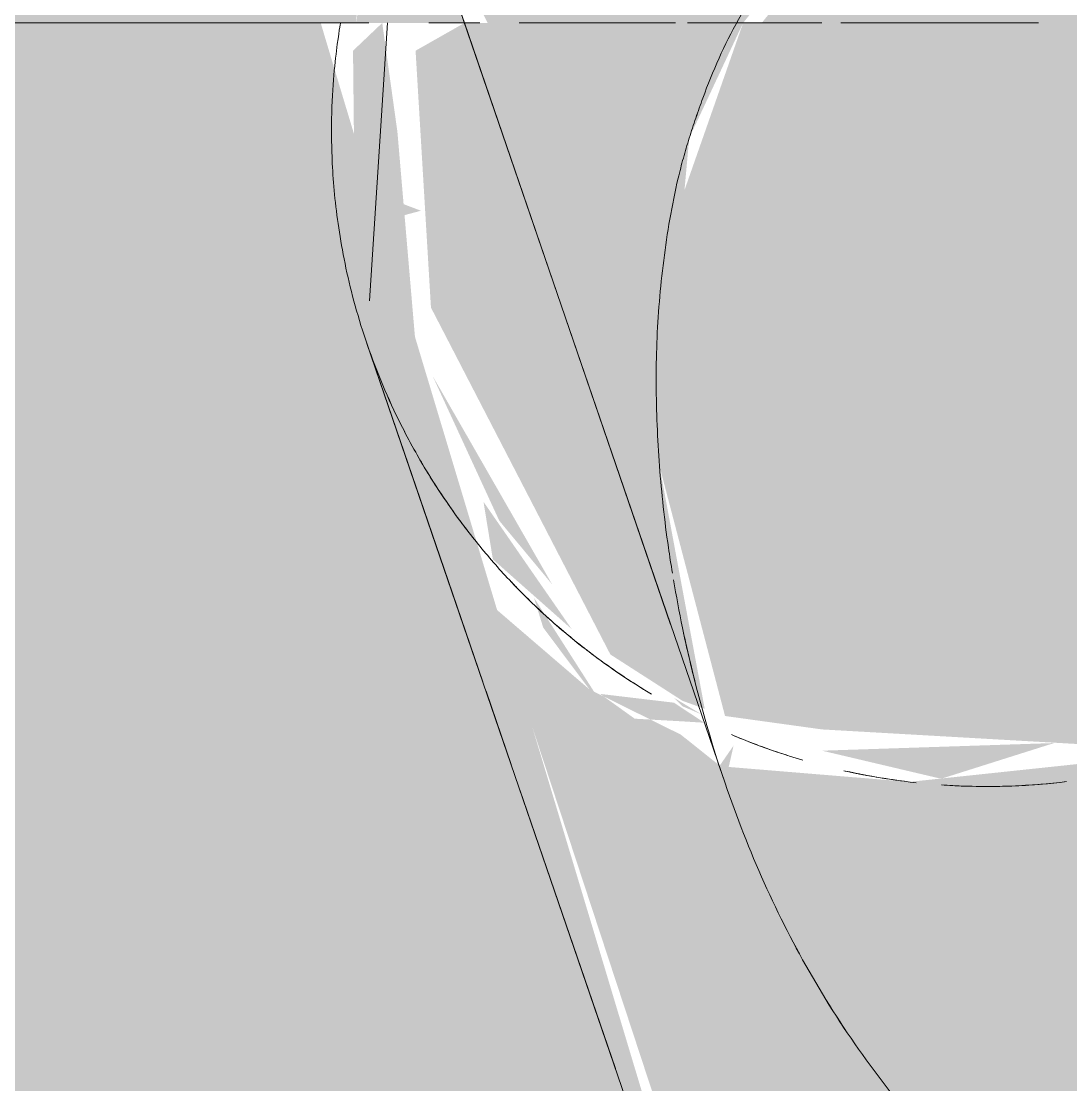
# Model space of a CAD drawing. Header units: millimetres. Extents: x 63432 to 177405, y -1987 to 27578.
# Drawn here: x 162028.22 to 162038.39, y 8829.22 to 8839.52 of the extents above; entities that cross this region are included whole.
import ezdxf

# ---------------------------------------------------------------- set-up
doc = ezdxf.new("R2010")
doc.units = ezdxf.units.MM
for name, color, linetype, lineweight, true_color in [('I-FURN-16', 7, 'Continuous', 9, 0xd1b79e), ('I-FURN-19', 7, 'Continuous', 9, 0x242424), ('I-FURN-20', 7, 'Continuous', 9, 0x3a3a3a), ('I-FURN-21', 7, 'Continuous', 9, 0x666666), ('I-FURN-24', 7, 'Continuous', 9, 0x1e1e1e), ('I-FURN-25', 7, 'Continuous', 9, 0x987f66), ('I-FURN-26', 7, 'Continuous', 9, 0x2d2d2d), ('I-FURN-27', 7, 'Continuous', 9, 0x463a2f), ('I-FURN-28', 7, 'Continuous', 9, 0x1a1a1a), ('I-FURN-29', 7, 'Continuous', 9, 0x53483c), ('I-FURN-30', 7, 'Continuous', 9, 0x4c4c4c), ('I-FURN-34', 7, 'Continuous', 9, 0xae8e6d), ('I-FURN-35', 7, 'Continuous', 9, 0x171717), ('I-FURN-36', 7, 'Continuous', 9, 0x121212), ('I-FURN-37', 7, 'Continuous', 9, 0x584c3f), ('I-FURN-38', 7, 'Continuous', 9, 0xa58c72), ('I-FURN-39', 7, 'Continuous', 9, 0x151515), ('I-FURN-40', 7, 'Continuous', 9, 0x312b25), ('I-FURN-45', 7, 'Continuous', 9, 0x3f372f), ('I-FURN-48', 7, 'Continuous', 9, 0x131313), ('I-FURN-49', 7, 'Continuous', 9, 0x111111), ('I-FURN-52', 7, 'Continuous', 9, 0x27231e), ('I-FURN-54', 7, 'Continuous', 9, 0x3e352d), ('I-FURN-55', 7, 'Continuous', 9, 0x3d3731), ('I-FURN-56', 7, 'Continuous', 9, 0x514840), ('I-FURN-6', 7, 'Continuous', 9, 0xc0c0c0), ('I-FURN-61', 7, 'Continuous', 9, 0xcabbac), ('I-FURN-62', 7, 'Continuous', 9, 0x8b8b8b), ('I-FURN-63', 7, 'Continuous', 9, 0x4c443d), ('I-FURN-65', 7, 'Continuous', 9, 0x8b7c6d), ('I-FURN-66', 7, 'Continuous', 9, 0x6e6155), ('I-FURN-70', 7, 'Continuous', 9, 0x786d63), ('I-FURN-71', 7, 'Continuous', 9, 0xa59687), ('I-FURN-75', 7, 'Continuous', 9, 0x6b635c), ('I-FURN-77', 7, 'Continuous', 9, 0x92877d)]:
    doc.layers.add(name, color=color, linetype=linetype, lineweight=lineweight, true_color=true_color)
doc.layers.add('I-FURN-17', color=7, linetype='Continuous', lineweight=9, true_color=0x111111, transparency=0.7)
doc.layers.add('I-FURN-18', color=7, linetype='Continuous', lineweight=9, true_color=0xe2b180, transparency=0.7)

# ---------------------------------------------------------------- blocks, each defined once
blk = doc.blocks.new('Chair - Tablet Arm - Chair - Tablet Arm-V79-Развертка 3_12-6')
at = {"layer": 'I-FURN-17'}
h = blk.add_hatch(color=256, dxfattribs=at)
h.paths.add_polyline_path([(-81976.135, 8450), (-82105.424, 8826.8), (-82107.355, 8826.8), (-82105.265, 8820.434), (-82102.304, 8812.132), (-81978.144, 8450), (-81976.149, 8450)])
h.paths.add_polyline_path([(-82115.982, 8832.447), (-82112.157, 8836.168), (-82112.035, 8837.109), (-82112.188, 8838.407), (-82113.123, 8839.5), (-82120.404, 8839.5), (-82121.068, 8837.606), (-82121.214, 8835.208), (-82120.579, 8832.787), (-82119.639, 8832.657), (-82116.909, 8832.501)])
h.paths.add_polyline_path([(-82126.697, 8852.2), (-82114.032, 8852.2), (-82175.226, 9030.683), (-82187.239, 9026.564), (-82127.204, 8852.2)])
h = blk.add_hatch(color=256, dxfattribs=at)
h.paths.add_polyline_path([(-82317.615, 8826.8), (-82120.731, 8826.975), (-82124.356, 8839.031), (-82124.496, 8839.5), (-82315.015, 8839.231), (-82316.609, 8834.517), (-82319.241, 8826.8), (-82318.159, 8826.8)])
h.paths.add_polyline_path([(-82105.323, 8826.8), (-82088.041, 8826.8), (-82088.041, 8839.5), (-82109.598, 8839.269), (-82105.335, 8826.833)])
h = blk.add_hatch(color=256, dxfattribs=at)
h.paths.add_polyline_path([(-82120.833, 8832.877), (-82123.103, 8839.5), (-82123.577, 8839.231), (-82123.428, 8836.743), (-82121.69, 8833.383), (-82120.991, 8832.934)])
h.paths.add_polyline_path([(-82123.507, 8835.571), (-82123.753, 8838.445), (-82123.9, 8839.5), (-82124.183, 8839.231), (-82124.161, 8837.214), (-82123.517, 8835.582)])
h = blk.add_hatch(color=256, dxfattribs=at)
h.paths.add_polyline_path([(-82120.776, 8832.857), (-82121.214, 8835.208), (-82120.926, 8838.385), (-82120.404, 8839.5), (-82123.103, 8839.5), (-82120.833, 8832.877)])
h.paths.add_polyline_path([(-82122.254, 8834.062), (-82123.413, 8836.083), (-82122.766, 8834.678), (-82122.288, 8834.103)])
h.paths.add_polyline_path([(-82123.806, 8837.606), (-82123.525, 8837.681), (-82123.794, 8837.783)])
h = blk.add_hatch(color=256, dxfattribs=at)
h.paths.add_polyline_path([(-82120.675, 8826.8), (-82120.623, 8826.862), (-82120.695, 8826.863)])
h.paths.add_polyline_path([(-82118.476, 8832.182), (-82117.391, 8832.525), (-82119.639, 8832.451), (-82118.515, 8832.186)])
h.paths.add_polyline_path([(-82122.517, 8832.737), (-82123.517, 8835.263), (-82122.53, 8832.768)])
h.paths.add_polyline_path([(-82122.064, 8833.628), (-82122.919, 8834.862), (-82122.828, 8834.304), (-82122.08, 8833.642)])
h = blk.add_hatch(color=256, dxfattribs=at)
h.paths.add_polyline_path([(-82121.69, 8832.775), (-82122.43, 8833.933), (-82122.34, 8833.642), (-82121.708, 8832.799)])
h.paths.add_polyline_path([(-82120.579, 8832.137), (-82120.496, 8832.501), (-82120.635, 8832.3), (-82120.583, 8832.149)])
h = blk.add_hatch(color=256, dxfattribs=at)
h.paths.add_polyline_path([(-82120.263, 8826.8), (-82114.063, 8826.85), (-82115.982, 8832.447), (-82118.792, 8832.149), (-82120.623, 8832.3), (-82121.008, 8832.607), (-82121.893, 8833.045), (-82122.831, 8833.851), (-82120.719, 8827.429), (-82120.504, 8826.8)])
h.paths.add_polyline_path([(-82120.78, 8832.722), (-82121.074, 8832.916), (-82121.789, 8833.001), (-82121.454, 8832.761), (-82120.991, 8832.735)])
h = blk.add_hatch(color=256, dxfattribs=at)
h.paths.add_polyline_path([(-82117.719, 8818.426), (-82111.916, 8820.588), (-82114.046, 8826.8), (-82120.528, 8826.8), (-82117.866, 8818.824)])
h.paths.add_polyline_path([(-82120.807, 8832.803), (-82121.074, 8832.963), (-82120.991, 8832.881)])
at = {"layer": 'I-FURN-18'}
h = blk.add_hatch(color=256, dxfattribs=at)
h.paths.add_polyline_path([(-82141.634, 8839.5), (-82124.151, 8839.5), (-82124.065, 8842.304), (-82127.458, 8852.2), (-82156.5, 8852.2), (-82156.5, 8839.5)])
h.paths.add_polyline_path([(-82102.618, 8839.5), (-82086.1, 8839.727), (-82080.3, 8840.405), (-82080.3, 8852.2), (-82113.951, 8851.964), (-82109.391, 8839.5)])
h = blk.add_hatch(color=256, dxfattribs=at)
h.paths.add_polyline_path([(-82119.733, 8839.5), (-82113.123, 8839.5), (-82114.166, 8840.322), (-82116.116, 8841.38), (-82118.942, 8841.08), (-82120.224, 8839.5), (-82119.806, 8839.5)])
h.paths.add_polyline_path([(-82109.678, 8839.5), (-82114.166, 8852.2), (-82127.458, 8852.2), (-82123.519, 8841.378), (-82122.331, 8843.079), (-82119.733, 8844.5), (-82117.291, 8844.76), (-82114.166, 8843.34), (-82112.352, 8841.141), (-82111.452, 8839.5), (-82110.129, 8839.5)])
for points in [[(-82113.107, 8839.5), (-82112.379, 8839.5), (-82112.644, 8841.215), (-82113.726, 8842.894), (-82114.777, 8843.862), (-82117.291, 8844.76), (-82120.639, 8844.128), (-82122.503, 8842.972), (-82123.6, 8840.95), (-82122.879, 8839.5), (-82120.404, 8839.5), (-82119.733, 8840.342), (-82118.515, 8841.126), (-82115.943, 8841.33), (-82113.123, 8839.5)], [(-82124.151, 8839.5), (-82123.687, 8839.5), (-82123.439, 8839.5), (-82123.103, 8839.5), (-82123.806, 8840.928), (-82124.026, 8840.552)], [(-82123.621, 8839.5), (-82123.586, 8839.5), (-82123.687, 8839.5)]]:
    blk.add_hatch(color=256, dxfattribs=at).paths.add_polyline_path(points)
at = {"layer": 'I-FURN-19'}
for p, q in [((-82122.924, 8833.117), (-82123.3, 8834.211)), ((-82121.641, 8829.374), (-82122.566, 8832.071))]:
    blk.add_line(p, q, dxfattribs=at)
at = {"layer": 'I-FURN-19', "flags": 128}
for points in [[(-82123.3, 8834.213), (-82123.92, 8836.022), (-82124.048, 8836.395)], [(-82122.65, 8832.316), (-82122.753, 8832.616), (-82122.894, 8833.028)]]:
    blk.add_lwpolyline(points, dxfattribs=at)
at = {"layer": 'I-FURN-19'}
blk.add_open_spline([(-82123.764, 8835.702), (-82123.826, 8835.83), (-82123.939, 8836.088), (-82124.128, 8836.607), (-82124.286, 8837.227), (-82124.377, 8837.893), (-82124.405, 8838.655), (-82124.339, 8839.32), (-82124.305, 8839.495), (-82124.305, 8839.5)], degree=3, knots=[0.5555556, 0.5555556, 0.5555556, 0.5555556, 0.5833333, 0.6111111, 0.6666667, 0.7222222, 0.7777778, 0.8888889, 1, 1, 1, 1], dxfattribs=at)
at = {"layer": 'I-FURN-20'}
for p, q in [((-82123.103, 8839.5), (-82121.106, 8833.673)), ((-82123.3, 8834.211), (-82122.924, 8833.117)), ((-82122.894, 8833.028), (-82122.65, 8832.316)), ((-82122.566, 8832.071), (-82121.655, 8829.415))]:
    blk.add_line(p, q, dxfattribs=at)
at = {"layer": 'I-FURN-20', "flags": 128}
blk.add_lwpolyline([(-82124.048, 8836.395), (-82123.418, 8834.556), (-82123.3, 8834.213)], dxfattribs=at)
at = {"layer": 'I-FURN-20'}
blk.add_open_spline([(-82124.305, 8839.5), (-82124.305, 8839.495), (-82124.339, 8839.32), (-82124.405, 8838.655), (-82124.377, 8837.893), (-82124.286, 8837.227), (-82124.128, 8836.607), (-82123.939, 8836.088), (-82123.826, 8835.831), (-82123.764, 8835.702)], degree=3, knots=[0, 0, 0, 0, 0.1111111, 0.2222222, 0.2777778, 0.3333333, 0.3888889, 0.4166667, 0.4444444, 0.4444444, 0.4444444, 0.4444444], dxfattribs=at)
at = {"layer": 'I-FURN-25'}
for p, q in [((-82119.64, 8839.5), (-82120.231, 8839.5)), ((-82117.543, 8839.5), (-82119.457, 8839.5))]:
    blk.add_line(p, q, dxfattribs=at)
at = {"layer": 'I-FURN-26'}
for points, knots in [([(-82120.862, 8838.578), (-82120.84, 8838.643), (-82120.772, 8838.838), (-82120.642, 8839.16), (-82120.518, 8839.411), (-82120.45, 8839.532)], [-0.3125, -0.3125, -0.3125, -0.3125, -0.2916667, -0.25, -0.2083333, -0.2083333, -0.2083333, -0.2083333]), ([(-82124.305, 8839.5), (-82124.305, 8839.495), (-82124.339, 8839.32), (-82124.405, 8838.655), (-82124.377, 8837.893), (-82124.286, 8837.227), (-82124.128, 8836.607), (-82123.939, 8836.088), (-82123.826, 8835.831), (-82123.764, 8835.702)], [0, 0, 0, 0, 0.1111111, 0.2222222, 0.2777778, 0.3333333, 0.3888889, 0.4166667, 0.4444444, 0.4444444, 0.4444444, 0.4444444]), ([(-82123.764, 8835.702), (-82123.826, 8835.83), (-82123.939, 8836.088), (-82124.128, 8836.607), (-82124.286, 8837.227), (-82124.377, 8837.893), (-82124.405, 8838.655), (-82124.339, 8839.32), (-82124.305, 8839.495), (-82124.305, 8839.5)], [0.5555556, 0.5555556, 0.5555556, 0.5555556, 0.5833333, 0.6111111, 0.6666667, 0.7222222, 0.7777778, 0.8888889, 1, 1, 1, 1]), ([(-82121.089, 8834.172), (-82121.103, 8834.254), (-82121.136, 8834.467), (-82121.18, 8834.813), (-82121.216, 8835.208), (-82121.239, 8835.604), (-82121.248, 8836.003), (-82121.243, 8836.403), (-82121.218, 8836.801), (-82121.176, 8837.199), (-82121.117, 8837.6), (-82121.051, 8837.931), (-82120.984, 8838.192), (-82120.946, 8838.321), (-82120.926, 8838.385)], [-0.7763918, -0.7763918, -0.7763918, -0.7763918, -0.75, -0.7083333, -0.6666667, -0.625, -0.5833333, -0.5416667, -0.5, -0.4583333, -0.4166667, -0.375, -0.3541667, -0.3333333, -0.3333333, -0.3333333, -0.3333333]), ([(-82120.868, 8833.11), (-82120.913, 8833.286), (-82120.989, 8833.615), (-82121.052, 8833.95), (-82121.078, 8834.106)], [-0.8914744, -0.8914744, -0.8914744, -0.8914744, -0.8333333, -0.7833965, -0.7833965, -0.7833965, -0.7833965])]:
    blk.add_open_spline(points, degree=3, knots=knots, dxfattribs=at)
at = {"layer": 'I-FURN-27'}
for p, q in [((-82122.574, 8839.5), (-82121.058, 8839.5)), ((-82120.942, 8839.5), (-82120.231, 8839.5))]:
    blk.add_line(p, q, dxfattribs=at)
at = {"layer": 'I-FURN-29'}
blk.add_line((-82123.448, 8839.5), (-82122.956, 8839.5), dxfattribs=at)
at = {"layer": 'I-FURN-30'}
blk.add_line((-82124.022, 8836.808), (-82123.848, 8839.5), dxfattribs=at)
at = {"layer": 'I-FURN-34'}
for p, q in [((-82120.231, 8839.5), (-82119.64, 8839.5)), ((-82119.457, 8839.5), (-82117.543, 8839.5))]:
    blk.add_line(p, q, dxfattribs=at)
at = {"layer": 'I-FURN-35'}
for points, knots in [([(-82123.507, 8835.221), (-82123.412, 8835.061), (-82123.273, 8834.848), (-82123.12, 8834.642), (-82123.081, 8834.591)], [0.47916667, 0.47916667, 0.47916667, 0.47916667, 0.51388889, 0.5256358, 0.5256358, 0.5256358, 0.5256358]), ([(-82118.482, 8832.119), (-82118.41, 8832.114), (-82118.005, 8832.093), (-82117.6, 8832.111), (-82117.271, 8832.151)], [0.84800763, 0.84800763, 0.84800763, 0.84800763, 0.86111111, 0.92064957, 0.92064957, 0.92064957, 0.92064957])]:
    blk.add_open_spline(points, degree=3, knots=knots, dxfattribs=at)
for points in [[(-82122.01, 8833.497), (-82121.858, 8833.376), (-82121.701, 8833.261), (-82121.539, 8833.154)], [(-82121.539, 8833.154), (-82121.458, 8833.101), (-82121.376, 8833.05), (-82121.293, 8833)]]:
    blk.add_open_spline(points, degree=3, dxfattribs=at)
at = {"layer": 'I-FURN-36'}
blk.add_open_spline([(-82122.649, 8834.085), (-82122.583, 8834.015), (-82122.38, 8833.81), (-82122.162, 8833.618), (-82122.01, 8833.497)], degree=3, knots=[0.56597222, 0.56597222, 0.56597222, 0.56597222, 0.58333333, 0.61805556, 0.61805556, 0.61805556, 0.61805556], dxfattribs=at)
blk.add_open_spline([(-82119.072, 8832.188), (-82118.996, 8832.176), (-82118.919, 8832.165), (-82118.842, 8832.155)], degree=3, dxfattribs=at)
at = {"layer": 'I-FURN-37'}
blk.add_line((-82123.461, 8840.542), (-82123.103, 8839.5), dxfattribs=at)
at = {"layer": 'I-FURN-39'}
for points, knots in [([(-82121.343, 8833.03), (-82121.409, 8833.07), (-82121.54, 8833.153), (-82121.796, 8833.329), (-82122.104, 8833.566), (-82122.393, 8833.825), (-82122.61, 8834.042), (-82122.767, 8834.21), (-82122.916, 8834.383), (-82123.109, 8834.622), (-82123.332, 8834.932), (-82123.568, 8835.317), (-82123.769, 8835.702), (-82123.939, 8836.088), (-82124.128, 8836.607), (-82124.286, 8837.227), (-82124.377, 8837.893), (-82124.405, 8838.655), (-82124.339, 8839.32), (-82124.305, 8839.495), (-82124.305, 8839.5)], [0.3333333, 0.3333333, 0.3333333, 0.3333333, 0.3472222, 0.3611111, 0.3888889, 0.4166667, 0.4305556, 0.4444444, 0.4583333, 0.4722222, 0.5, 0.5277778, 0.5555556, 0.5833333, 0.6111111, 0.6666667, 0.7222222, 0.7777778, 0.8888889, 1, 1, 1, 1]), ([(-82123.507, 8835.221), (-82123.412, 8835.061), (-82123.273, 8834.848), (-82123.12, 8834.642), (-82123.081, 8834.591)], [0.47916667, 0.47916667, 0.47916667, 0.47916667, 0.51388889, 0.5256358, 0.5256358, 0.5256358, 0.5256358]), ([(-82121.343, 8833.03), (-82121.409, 8833.07), (-82121.54, 8833.153), (-82121.796, 8833.329), (-82121.981, 8833.471), (-82122.1, 8833.571)], [0.33333333, 0.33333333, 0.33333333, 0.33333333, 0.34722222, 0.36111111, 0.38888889, 0.38888889, 0.38888889, 0.38888889]), ([(-82117.271, 8832.151), (-82117.446, 8832.13), (-82117.85, 8832.097), (-82118.255, 8832.104), (-82118.482, 8832.119)], [0.07935043, 0.07935043, 0.07935043, 0.07935043, 0.11111111, 0.15199237, 0.15199237, 0.15199237, 0.15199237]), ([(-82118.482, 8832.119), (-82118.41, 8832.114), (-82118.182, 8832.102), (-82117.954, 8832.103), (-82117.8, 8832.109)], [0.84800763, 0.84800763, 0.84800763, 0.84800763, 0.86111111, 0.88888889, 0.88888889, 0.88888889, 0.88888889])]:
    blk.add_open_spline(points, degree=3, knots=knots, dxfattribs=at)
for points in [[(-82123.06, 8834.563), (-82123.153, 8834.684), (-82123.332, 8834.932), (-82123.49, 8835.189), (-82123.562, 8835.317)], [(-82122.01, 8833.497), (-82121.858, 8833.376), (-82121.701, 8833.261), (-82121.539, 8833.154)], [(-82121.539, 8833.154), (-82121.458, 8833.101), (-82121.376, 8833.05), (-82121.293, 8833)], [(-82119.733, 8830.26), (-82120.074, 8830.849), (-82120.353, 8831.477), (-82120.579, 8832.137)], [(-82117.8, 8832.109), (-82117.623, 8832.116), (-82117.447, 8832.13), (-82117.271, 8832.151)], [(-82119.173, 8829.404), (-82119.376, 8829.68), (-82119.563, 8829.965), (-82119.733, 8830.26)]]:
    blk.add_open_spline(points, degree=3, dxfattribs=at)
at = {"layer": 'I-FURN-40'}
blk.add_line((-82124.305, 8839.5), (-82314.954, 8839.5), dxfattribs=at)
at = {"layer": 'I-FURN-45'}
blk.add_line((-82124.305, 8839.5), (-82314.954, 8839.5), dxfattribs=at)
at = {"layer": 'I-FURN-48'}
for points, knots in [([(-82120.926, 8838.385), (-82120.906, 8838.45), (-82120.863, 8838.578), (-82120.772, 8838.838), (-82120.642, 8839.16), (-82120.456, 8839.536), (-82120.231, 8839.888), (-82119.964, 8840.214), (-82119.561, 8840.626), (-82119.204, 8840.906), (-82118.942, 8841.08)], [-0.3333333, -0.3333333, -0.3333333, -0.3333333, -0.3125, -0.2916667, -0.25, -0.2083333, -0.1666667, -0.125, -0.0833333, 0, 0, 0, 0]), ([(-82121.343, 8833.03), (-82121.409, 8833.07), (-82121.54, 8833.153), (-82121.796, 8833.329), (-82122.104, 8833.566), (-82122.393, 8833.825), (-82122.61, 8834.042), (-82122.767, 8834.21), (-82122.916, 8834.383), (-82123.109, 8834.622), (-82123.332, 8834.932), (-82123.568, 8835.317), (-82123.769, 8835.702), (-82123.939, 8836.088), (-82124.128, 8836.607), (-82124.286, 8837.227), (-82124.377, 8837.893), (-82124.405, 8838.655), (-82124.339, 8839.32), (-82124.305, 8839.495), (-82124.305, 8839.5)], [0.3333333, 0.3333333, 0.3333333, 0.3333333, 0.3472222, 0.3611111, 0.3888889, 0.4166667, 0.4305556, 0.4444444, 0.4583333, 0.4722222, 0.5, 0.5277778, 0.5555556, 0.5833333, 0.6111111, 0.6666667, 0.7222222, 0.7777778, 0.8888889, 1, 1, 1, 1]), ([(-82121.343, 8833.03), (-82121.409, 8833.07), (-82121.54, 8833.153), (-82121.796, 8833.329), (-82121.981, 8833.471), (-82122.1, 8833.571)], [0.33333333, 0.33333333, 0.33333333, 0.33333333, 0.34722222, 0.36111111, 0.38888889, 0.38888889, 0.38888889, 0.38888889]), ([(-82117.271, 8832.151), (-82117.446, 8832.13), (-82117.85, 8832.097), (-82118.255, 8832.104), (-82118.482, 8832.119)], [0.07935043, 0.07935043, 0.07935043, 0.07935043, 0.11111111, 0.15199237, 0.15199237, 0.15199237, 0.15199237])]:
    blk.add_open_spline(points, degree=3, knots=knots, dxfattribs=at)
blk.add_open_spline([(-82123.06, 8834.563), (-82123.153, 8834.684), (-82123.332, 8834.932), (-82123.49, 8835.189), (-82123.562, 8835.317)], degree=3, dxfattribs=at)
at = {"layer": 'I-FURN-49'}
for points, knots in [([(-82122.649, 8834.085), (-82122.583, 8834.015), (-82122.38, 8833.81), (-82122.162, 8833.618), (-82122.01, 8833.497)], [0.56597222, 0.56597222, 0.56597222, 0.56597222, 0.58333333, 0.61805556, 0.61805556, 0.61805556, 0.61805556]), ([(-82122.1, 8833.571), (-82122.22, 8833.67), (-82122.393, 8833.825), (-82122.556, 8833.988), (-82122.609, 8834.043)], [0.38888889, 0.38888889, 0.38888889, 0.38888889, 0.41666667, 0.43055556, 0.43055556, 0.43055556, 0.43055556]), ([(-82122.1, 8833.571), (-82122.22, 8833.67), (-82122.393, 8833.825), (-82122.556, 8833.988), (-82122.609, 8834.043)], [0.38888889, 0.38888889, 0.38888889, 0.38888889, 0.41666667, 0.43055556, 0.43055556, 0.43055556, 0.43055556]), ([(-82119.824, 8832.359), (-82119.911, 8832.385), (-82120.145, 8832.459), (-82120.375, 8832.546), (-82120.518, 8832.607)], [0.23368411, 0.23368411, 0.23368411, 0.23368411, 0.25, 0.27777778, 0.27777778, 0.27777778, 0.27777778]), ([(-82119.824, 8832.359), (-82119.911, 8832.385), (-82120.145, 8832.459), (-82120.375, 8832.546), (-82120.518, 8832.607)], [0.23368411, 0.23368411, 0.23368411, 0.23368411, 0.25, 0.27777778, 0.27777778, 0.27777778, 0.27777778])]:
    blk.add_open_spline(points, degree=3, knots=knots, dxfattribs=at)
for points in [[(-82120.518, 8832.607), (-82120.34, 8832.531), (-82120.158, 8832.464), (-82119.974, 8832.405)], [(-82120.518, 8832.607), (-82120.34, 8832.531), (-82120.158, 8832.464), (-82119.974, 8832.405)], [(-82119.414, 8832.254), (-82119.3, 8832.229), (-82119.187, 8832.207), (-82119.072, 8832.188)], [(-82119.414, 8832.254), (-82119.3, 8832.229), (-82119.187, 8832.207), (-82119.072, 8832.188)], [(-82119.186, 8832.208), (-82119.246, 8832.219), (-82119.307, 8832.231), (-82119.367, 8832.244)], [(-82119.186, 8832.208), (-82119.246, 8832.219), (-82119.307, 8832.231), (-82119.367, 8832.244)], [(-82118.727, 8832.141), (-82118.881, 8832.158), (-82119.034, 8832.18), (-82119.186, 8832.208)], [(-82118.727, 8832.141), (-82118.881, 8832.158), (-82119.034, 8832.18), (-82119.186, 8832.208)], [(-82119.072, 8832.188), (-82118.996, 8832.176), (-82118.919, 8832.165), (-82118.842, 8832.155)]]:
    blk.add_open_spline(points, degree=3, dxfattribs=at)
at = {"layer": 'I-FURN-52'}
blk.add_line((-82156.5, 8839.5), (-82124.186, 8839.5), dxfattribs=at)
at = {"layer": 'I-FURN-54'}
for p, q in [((-82121.058, 8839.5), (-82122.574, 8839.5)), ((-82120.231, 8839.5), (-82120.942, 8839.5))]:
    blk.add_line(p, q, dxfattribs=at)
at = {"layer": 'I-FURN-55'}
blk.add_line((-82124.186, 8839.5), (-82156.5, 8839.5), dxfattribs=at)
at = {"layer": 'I-FURN-56'}
blk.add_line((-82122.956, 8839.5), (-82123.448, 8839.5), dxfattribs=at)
blk = doc.blocks.new('Chair - Tablet Arm - Chair - Tablet Arm-V82-Развертка 3_12-6')
at = {"layer": 'I-FURN-19'}
for points, knots in [([(-82120.926, 8838.385), (-82120.906, 8838.45), (-82120.863, 8838.578), (-82120.772, 8838.838), (-82120.642, 8839.16), (-82120.456, 8839.536), (-82120.231, 8839.888), (-82119.964, 8840.214), (-82119.561, 8840.626), (-82119.204, 8840.906), (-82118.942, 8841.08)], [-0.3333333, -0.3333333, -0.3333333, -0.3333333, -0.3125, -0.2916667, -0.25, -0.2083333, -0.1666667, -0.125, -0.0833333, 0, 0, 0, 0]), ([(-82121.343, 8833.03), (-82121.409, 8833.07), (-82121.54, 8833.153), (-82121.796, 8833.329), (-82122.104, 8833.566), (-82122.393, 8833.825), (-82122.61, 8834.042), (-82122.767, 8834.21), (-82122.916, 8834.383), (-82123.109, 8834.622), (-82123.332, 8834.932), (-82123.568, 8835.317), (-82123.769, 8835.702), (-82123.939, 8836.088), (-82124.128, 8836.607), (-82124.286, 8837.227), (-82124.377, 8837.893), (-82124.405, 8838.655), (-82124.339, 8839.32), (-82124.305, 8839.495), (-82124.305, 8839.5)], [0.3333333, 0.3333333, 0.3333333, 0.3333333, 0.3472222, 0.3611111, 0.3888889, 0.4166667, 0.4305556, 0.4444444, 0.4583333, 0.4722222, 0.5, 0.5277778, 0.5555556, 0.5833333, 0.6111111, 0.6666667, 0.7222222, 0.7777778, 0.8888889, 1, 1, 1, 1]), ([(-82123.507, 8835.221), (-82123.412, 8835.061), (-82123.273, 8834.848), (-82123.12, 8834.642), (-82123.081, 8834.591)], [0.47916667, 0.47916667, 0.47916667, 0.47916667, 0.51388889, 0.5256358, 0.5256358, 0.5256358, 0.5256358]), ([(-82121.343, 8833.03), (-82121.409, 8833.07), (-82121.54, 8833.153), (-82121.796, 8833.329), (-82121.981, 8833.471), (-82122.1, 8833.571)], [0.33333333, 0.33333333, 0.33333333, 0.33333333, 0.34722222, 0.36111111, 0.38888889, 0.38888889, 0.38888889, 0.38888889]), ([(-82117.271, 8832.151), (-82117.446, 8832.13), (-82117.85, 8832.097), (-82118.255, 8832.104), (-82118.482, 8832.119)], [0.07935043, 0.07935043, 0.07935043, 0.07935043, 0.11111111, 0.15199237, 0.15199237, 0.15199237, 0.15199237]), ([(-82118.482, 8832.119), (-82118.41, 8832.114), (-82118.182, 8832.102), (-82117.954, 8832.103), (-82117.8, 8832.109)], [0.84800763, 0.84800763, 0.84800763, 0.84800763, 0.86111111, 0.88888889, 0.88888889, 0.88888889, 0.88888889])]:
    blk.add_open_spline(points, degree=3, knots=knots, dxfattribs=at)
for points in [[(-82123.06, 8834.563), (-82123.153, 8834.684), (-82123.332, 8834.932), (-82123.49, 8835.189), (-82123.562, 8835.317)], [(-82122.01, 8833.497), (-82121.858, 8833.376), (-82121.701, 8833.261), (-82121.539, 8833.154)], [(-82121.539, 8833.154), (-82121.458, 8833.101), (-82121.376, 8833.05), (-82121.293, 8833)], [(-82117.8, 8832.109), (-82117.623, 8832.116), (-82117.447, 8832.13), (-82117.271, 8832.151)]]:
    blk.add_open_spline(points, degree=3, dxfattribs=at)
at = {"layer": 'I-FURN-20'}
for p, q in [((-82122.924, 8833.117), (-82123.3, 8834.211)), ((-82121.641, 8829.374), (-82122.566, 8832.071))]:
    blk.add_line(p, q, dxfattribs=at)
at = {"layer": 'I-FURN-20', "flags": 128}
for points in [[(-82123.3, 8834.213), (-82123.92, 8836.022), (-82124.048, 8836.395)], [(-82122.65, 8832.316), (-82122.753, 8832.616), (-82122.894, 8833.028)]]:
    blk.add_lwpolyline(points, dxfattribs=at)
at = {"layer": 'I-FURN-20'}
blk.add_open_spline([(-82123.764, 8835.702), (-82123.826, 8835.83), (-82123.939, 8836.088), (-82124.128, 8836.607), (-82124.286, 8837.227), (-82124.377, 8837.893), (-82124.405, 8838.655), (-82124.339, 8839.32), (-82124.305, 8839.495), (-82124.305, 8839.5)], degree=3, knots=[0.5555556, 0.5555556, 0.5555556, 0.5555556, 0.5833333, 0.6111111, 0.6666667, 0.7222222, 0.7777778, 0.8888889, 1, 1, 1, 1], dxfattribs=at)
at = {"layer": 'I-FURN-21'}
for p, q in [((-82124.022, 8836.808), (-82123.848, 8839.5)), ((-82123.103, 8839.5), (-82121.106, 8833.673)), ((-82123.3, 8834.211), (-82122.924, 8833.117)), ((-82122.894, 8833.028), (-82122.65, 8832.316)), ((-82122.566, 8832.071), (-82121.655, 8829.415))]:
    blk.add_line(p, q, dxfattribs=at)
at = {"layer": 'I-FURN-21', "flags": 128}
blk.add_lwpolyline([(-82124.048, 8836.395), (-82123.418, 8834.556), (-82123.3, 8834.213)], dxfattribs=at)
at = {"layer": 'I-FURN-21'}
blk.add_open_spline([(-82124.305, 8839.5), (-82124.305, 8839.495), (-82124.339, 8839.32), (-82124.392, 8838.788), (-82124.391, 8838.445)], degree=3, dxfattribs=at)
blk.add_open_spline([(-82124.391, 8838.445), (-82124.391, 8838.274), (-82124.377, 8837.893), (-82124.286, 8837.227), (-82124.128, 8836.607), (-82123.939, 8836.088), (-82123.826, 8835.831), (-82123.764, 8835.702)], degree=3, knots=[0.2222222, 0.2222222, 0.2222222, 0.2222222, 0.2777778, 0.3333333, 0.3888889, 0.4166667, 0.4444444, 0.4444444, 0.4444444, 0.4444444], dxfattribs=at)
at = {"layer": 'I-FURN-24'}
for points, knots in [([(-82121.343, 8833.03), (-82121.409, 8833.07), (-82121.54, 8833.153), (-82121.796, 8833.329), (-82122.104, 8833.566), (-82122.393, 8833.825), (-82122.61, 8834.042), (-82122.767, 8834.21), (-82122.916, 8834.383), (-82123.109, 8834.622), (-82123.332, 8834.932), (-82123.568, 8835.317), (-82123.769, 8835.702), (-82123.939, 8836.088), (-82124.128, 8836.607), (-82124.286, 8837.227), (-82124.377, 8837.893), (-82124.405, 8838.655), (-82124.339, 8839.32), (-82124.305, 8839.495), (-82124.305, 8839.5)], [0.3333333, 0.3333333, 0.3333333, 0.3333333, 0.3472222, 0.3611111, 0.3888889, 0.4166667, 0.4305556, 0.4444444, 0.4583333, 0.4722222, 0.5, 0.5277778, 0.5555556, 0.5833333, 0.6111111, 0.6666667, 0.7222222, 0.7777778, 0.8888889, 1, 1, 1, 1]), ([(-82122.649, 8834.085), (-82122.583, 8834.015), (-82122.38, 8833.81), (-82122.162, 8833.618), (-82122.01, 8833.497)], [0.56597222, 0.56597222, 0.56597222, 0.56597222, 0.58333333, 0.61805556, 0.61805556, 0.61805556, 0.61805556]), ([(-82121.343, 8833.03), (-82121.409, 8833.07), (-82121.54, 8833.153), (-82121.796, 8833.329), (-82121.981, 8833.471), (-82122.1, 8833.571)], [0.33333333, 0.33333333, 0.33333333, 0.33333333, 0.34722222, 0.36111111, 0.38888889, 0.38888889, 0.38888889, 0.38888889]), ([(-82117.271, 8832.151), (-82117.446, 8832.13), (-82117.85, 8832.097), (-82118.255, 8832.104), (-82118.482, 8832.119)], [0.07935043, 0.07935043, 0.07935043, 0.07935043, 0.11111111, 0.15199237, 0.15199237, 0.15199237, 0.15199237])]:
    blk.add_open_spline(points, degree=3, knots=knots, dxfattribs=at)
for points in [[(-82123.06, 8834.563), (-82123.153, 8834.684), (-82123.332, 8834.932), (-82123.49, 8835.189), (-82123.562, 8835.317)], [(-82119.072, 8832.188), (-82118.996, 8832.176), (-82118.919, 8832.165), (-82118.842, 8832.155)]]:
    blk.add_open_spline(points, degree=3, dxfattribs=at)
at = {"layer": 'I-FURN-26'}
for points, knots in [([(-82123.507, 8835.221), (-82123.412, 8835.061), (-82123.273, 8834.848), (-82123.12, 8834.642), (-82123.081, 8834.591)], [0.47916667, 0.47916667, 0.47916667, 0.47916667, 0.51388889, 0.5256358, 0.5256358, 0.5256358, 0.5256358]), ([(-82118.482, 8832.119), (-82118.41, 8832.114), (-82118.005, 8832.093), (-82117.6, 8832.111), (-82117.271, 8832.151)], [0.84800763, 0.84800763, 0.84800763, 0.84800763, 0.86111111, 0.92064957, 0.92064957, 0.92064957, 0.92064957])]:
    blk.add_open_spline(points, degree=3, knots=knots, dxfattribs=at)
for points in [[(-82122.01, 8833.497), (-82121.858, 8833.376), (-82121.701, 8833.261), (-82121.539, 8833.154)], [(-82121.539, 8833.154), (-82121.458, 8833.101), (-82121.376, 8833.05), (-82121.293, 8833)], [(-82119.733, 8830.26), (-82120.074, 8830.849), (-82120.353, 8831.477), (-82120.579, 8832.137)], [(-82119.173, 8829.404), (-82119.376, 8829.68), (-82119.563, 8829.965), (-82119.733, 8830.26)]]:
    blk.add_open_spline(points, degree=3, dxfattribs=at)
at = {"layer": 'I-FURN-28'}
for points, knots in [([(-82122.649, 8834.085), (-82122.583, 8834.015), (-82122.38, 8833.81), (-82122.162, 8833.618), (-82122.01, 8833.497)], [0.56597222, 0.56597222, 0.56597222, 0.56597222, 0.58333333, 0.61805556, 0.61805556, 0.61805556, 0.61805556]), ([(-82122.1, 8833.571), (-82122.22, 8833.67), (-82122.393, 8833.825), (-82122.556, 8833.988), (-82122.609, 8834.043)], [0.38888889, 0.38888889, 0.38888889, 0.38888889, 0.41666667, 0.43055556, 0.43055556, 0.43055556, 0.43055556])]:
    blk.add_open_spline(points, degree=3, knots=knots, dxfattribs=at)
for points in [[(-82120.518, 8832.607), (-82120.34, 8832.531), (-82120.158, 8832.464), (-82119.974, 8832.405)], [(-82119.414, 8832.254), (-82119.3, 8832.229), (-82119.187, 8832.207), (-82119.072, 8832.188)], [(-82118.727, 8832.141), (-82118.881, 8832.158), (-82119.034, 8832.18), (-82119.186, 8832.208)], [(-82119.072, 8832.188), (-82118.996, 8832.176), (-82118.919, 8832.165), (-82118.842, 8832.155)]]:
    blk.add_open_spline(points, degree=3, dxfattribs=at)
at = {"layer": 'I-FURN-30'}
for points, knots in [([(-82120.862, 8838.578), (-82120.84, 8838.643), (-82120.772, 8838.838), (-82120.642, 8839.16), (-82120.518, 8839.411), (-82120.45, 8839.532)], [-0.3125, -0.3125, -0.3125, -0.3125, -0.2916667, -0.25, -0.2083333, -0.2083333, -0.2083333, -0.2083333]), ([(-82124.305, 8839.5), (-82124.305, 8839.495), (-82124.339, 8839.32), (-82124.405, 8838.655), (-82124.377, 8837.893), (-82124.286, 8837.227), (-82124.128, 8836.607), (-82123.939, 8836.088), (-82123.826, 8835.831), (-82123.764, 8835.702)], [0, 0, 0, 0, 0.1111111, 0.2222222, 0.2777778, 0.3333333, 0.3888889, 0.4166667, 0.4444444, 0.4444444, 0.4444444, 0.4444444]), ([(-82123.764, 8835.702), (-82123.826, 8835.83), (-82123.939, 8836.088), (-82124.128, 8836.607), (-82124.286, 8837.227), (-82124.377, 8837.893), (-82124.405, 8838.655), (-82124.339, 8839.32), (-82124.305, 8839.495), (-82124.305, 8839.5)], [0.5555556, 0.5555556, 0.5555556, 0.5555556, 0.5833333, 0.6111111, 0.6666667, 0.7222222, 0.7777778, 0.8888889, 1, 1, 1, 1]), ([(-82121.089, 8834.172), (-82121.103, 8834.254), (-82121.136, 8834.467), (-82121.18, 8834.813), (-82121.216, 8835.208), (-82121.239, 8835.604), (-82121.248, 8836.003), (-82121.243, 8836.403), (-82121.218, 8836.801), (-82121.176, 8837.199), (-82121.117, 8837.6), (-82121.051, 8837.931), (-82120.984, 8838.192), (-82120.946, 8838.321), (-82120.926, 8838.385)], [-0.7763918, -0.7763918, -0.7763918, -0.7763918, -0.75, -0.7083333, -0.6666667, -0.625, -0.5833333, -0.5416667, -0.5, -0.4583333, -0.4166667, -0.375, -0.3541667, -0.3333333, -0.3333333, -0.3333333, -0.3333333]), ([(-82120.868, 8833.11), (-82120.913, 8833.286), (-82120.989, 8833.615), (-82121.052, 8833.95), (-82121.078, 8834.106)], [-0.8914744, -0.8914744, -0.8914744, -0.8914744, -0.8333333, -0.7833965, -0.7833965, -0.7833965, -0.7833965])]:
    blk.add_open_spline(points, degree=3, knots=knots, dxfattribs=at)
at = {"layer": 'I-FURN-35'}
for points, knots in [([(-82122.1, 8833.571), (-82122.22, 8833.67), (-82122.393, 8833.825), (-82122.556, 8833.988), (-82122.609, 8834.043)], [0.38888889, 0.38888889, 0.38888889, 0.38888889, 0.41666667, 0.43055556, 0.43055556, 0.43055556, 0.43055556]), ([(-82119.824, 8832.359), (-82119.911, 8832.385), (-82120.145, 8832.459), (-82120.375, 8832.546), (-82120.518, 8832.607)], [0.23368411, 0.23368411, 0.23368411, 0.23368411, 0.25, 0.27777778, 0.27777778, 0.27777778, 0.27777778])]:
    blk.add_open_spline(points, degree=3, knots=knots, dxfattribs=at)
for points in [[(-82120.518, 8832.607), (-82120.34, 8832.531), (-82120.158, 8832.464), (-82119.974, 8832.405)], [(-82119.414, 8832.254), (-82119.3, 8832.229), (-82119.187, 8832.207), (-82119.072, 8832.188)], [(-82119.186, 8832.208), (-82119.246, 8832.219), (-82119.307, 8832.231), (-82119.367, 8832.244)], [(-82118.727, 8832.141), (-82118.881, 8832.158), (-82119.034, 8832.18), (-82119.186, 8832.208)]]:
    blk.add_open_spline(points, degree=3, dxfattribs=at)
at = {"layer": 'I-FURN-37'}
for p, q in [((-82122.574, 8839.5), (-82121.058, 8839.5)), ((-82120.942, 8839.5), (-82120.231, 8839.5))]:
    blk.add_line(p, q, dxfattribs=at)
at = {"layer": 'I-FURN-38'}
for p, q in [((-82120.231, 8839.5), (-82119.64, 8839.5)), ((-82119.457, 8839.5), (-82117.543, 8839.5))]:
    blk.add_line(p, q, dxfattribs=at)
at = {"layer": 'I-FURN-39'}
blk.add_open_spline([(-82119.824, 8832.359), (-82119.911, 8832.385), (-82120.145, 8832.459), (-82120.375, 8832.546), (-82120.518, 8832.607)], degree=3, knots=[0.23368411, 0.23368411, 0.23368411, 0.23368411, 0.25, 0.27777778, 0.27777778, 0.27777778, 0.27777778], dxfattribs=at)
blk.add_open_spline([(-82119.186, 8832.208), (-82119.246, 8832.219), (-82119.307, 8832.231), (-82119.367, 8832.244)], degree=3, dxfattribs=at)
at = {"layer": 'I-FURN-55'}
for p, q in [((-82141.634, 8839.5), (-82127.34, 8839.5)), ((-82127.34, 8839.5), (-82124.186, 8839.5))]:
    blk.add_line(p, q, dxfattribs=at)
at = {"layer": 'I-FURN-56'}
blk.add_line((-82124.305, 8839.5), (-82314.954, 8839.5), dxfattribs=at)
at = {"layer": 'I-FURN-63'}
for p, q in [((-82121.058, 8839.5), (-82122.574, 8839.5)), ((-82120.231, 8839.5), (-82120.942, 8839.5))]:
    blk.add_line(p, q, dxfattribs=at)
at = {"layer": 'I-FURN-65'}
for p, q in [((-82119.64, 8839.5), (-82120.231, 8839.5)), ((-82117.543, 8839.5), (-82119.457, 8839.5))]:
    blk.add_line(p, q, dxfattribs=at)
at = {"layer": 'I-FURN-66'}
for p, q in [((-82124.305, 8839.5), (-82314.954, 8839.5)), ((-82123.448, 8839.5), (-82122.956, 8839.5))]:
    blk.add_line(p, q, dxfattribs=at)
at = {"layer": 'I-FURN-70'}
blk.add_line((-82123.461, 8840.542), (-82123.103, 8839.5), dxfattribs=at)
at = {"layer": 'I-FURN-75'}
for p, q in [((-82124.186, 8839.5), (-82156.5, 8839.5)), ((-82122.956, 8839.5), (-82123.448, 8839.5))]:
    blk.add_line(p, q, dxfattribs=at)
blk = doc.blocks.new('Chair - Tablet Arm - Chair - Tablet Arm-V89-Развертка 3_12-6')
at = {"layer": 'I-FURN-20'}
for points, knots in [([(-82122.1, 8833.571), (-82122.22, 8833.67), (-82122.393, 8833.825), (-82122.556, 8833.988), (-82122.609, 8834.043)], [0.38888889, 0.38888889, 0.38888889, 0.38888889, 0.41666667, 0.43055556, 0.43055556, 0.43055556, 0.43055556]), ([(-82119.824, 8832.359), (-82119.911, 8832.385), (-82120.145, 8832.459), (-82120.375, 8832.546), (-82120.518, 8832.607)], [0.23368411, 0.23368411, 0.23368411, 0.23368411, 0.25, 0.27777778, 0.27777778, 0.27777778, 0.27777778]), ([(-82118.727, 8832.141), (-82118.881, 8832.158), (-82119.115, 8832.192), (-82119.347, 8832.239), (-82119.427, 8832.257)], [0.16666667, 0.16666667, 0.16666667, 0.16666667, 0.19444444, 0.20917543, 0.20917543, 0.20917543, 0.20917543])]:
    blk.add_open_spline(points, degree=3, knots=knots, dxfattribs=at)
at = {"layer": 'I-FURN-21'}
for p, q in [((-82121.058, 8839.5), (-82122.574, 8839.5)), ((-82120.231, 8839.5), (-82120.942, 8839.5)), ((-82122.924, 8833.117), (-82123.3, 8834.211)), ((-82121.641, 8829.374), (-82122.566, 8832.071))]:
    blk.add_line(p, q, dxfattribs=at)
at = {"layer": 'I-FURN-21', "flags": 128}
for points in [[(-82123.3, 8834.213), (-82123.92, 8836.022), (-82124.048, 8836.395)], [(-82122.65, 8832.316), (-82122.753, 8832.616), (-82122.894, 8833.028)]]:
    blk.add_lwpolyline(points, dxfattribs=at)
at = {"layer": 'I-FURN-21'}
for points, knots in [([(-82123.562, 8835.317), (-82123.635, 8835.445), (-82123.769, 8835.702), (-82123.939, 8836.088), (-82124.128, 8836.607), (-82124.286, 8837.227), (-82124.377, 8837.893), (-82124.405, 8838.655), (-82124.339, 8839.32), (-82124.305, 8839.495), (-82124.305, 8839.5)], [0.5277778, 0.5277778, 0.5277778, 0.5277778, 0.5555556, 0.5833333, 0.6111111, 0.6666667, 0.7222222, 0.7777778, 0.8888889, 1, 1, 1, 1]), ([(-82123.507, 8835.221), (-82123.412, 8835.061), (-82123.273, 8834.848), (-82123.12, 8834.642), (-82123.081, 8834.591)], [0.47916667, 0.47916667, 0.47916667, 0.47916667, 0.51388889, 0.5256358, 0.5256358, 0.5256358, 0.5256358]), ([(-82122.649, 8834.085), (-82122.583, 8834.015), (-82122.38, 8833.81), (-82122.162, 8833.618), (-82122.01, 8833.497)], [0.56597222, 0.56597222, 0.56597222, 0.56597222, 0.58333333, 0.61805556, 0.61805556, 0.61805556, 0.61805556]), ([(-82121.343, 8833.03), (-82121.409, 8833.07), (-82121.54, 8833.153), (-82121.796, 8833.329), (-82121.981, 8833.471), (-82122.1, 8833.571)], [0.33333333, 0.33333333, 0.33333333, 0.33333333, 0.34722222, 0.36111111, 0.38888889, 0.38888889, 0.38888889, 0.38888889]), ([(-82122.01, 8833.497), (-82121.858, 8833.376), (-82121.622, 8833.204), (-82121.376, 8833.05), (-82121.293, 8833)], [0.61805556, 0.61805556, 0.61805556, 0.61805556, 0.65277778, 0.67013889, 0.67013889, 0.67013889, 0.67013889]), ([(-82118.482, 8832.119), (-82118.41, 8832.114), (-82118.005, 8832.093), (-82117.6, 8832.111), (-82117.271, 8832.151)], [0.84800763, 0.84800763, 0.84800763, 0.84800763, 0.86111111, 0.92064957, 0.92064957, 0.92064957, 0.92064957]), ([(-82117.271, 8832.151), (-82117.446, 8832.13), (-82117.85, 8832.097), (-82118.255, 8832.104), (-82118.482, 8832.119)], [0.07935043, 0.07935043, 0.07935043, 0.07935043, 0.11111111, 0.15199237, 0.15199237, 0.15199237, 0.15199237])]:
    blk.add_open_spline(points, degree=3, knots=knots, dxfattribs=at)
for points in [[(-82123.06, 8834.563), (-82123.153, 8834.684), (-82123.332, 8834.932), (-82123.49, 8835.189), (-82123.562, 8835.317)], [(-82120.518, 8832.607), (-82120.34, 8832.531), (-82120.158, 8832.464), (-82119.974, 8832.405)], [(-82119.414, 8832.254), (-82119.225, 8832.212), (-82119.034, 8832.179), (-82118.842, 8832.155)]]:
    blk.add_open_spline(points, degree=3, dxfattribs=at)
at = {"layer": 'I-FURN-30'}
for points in [[(-82123.06, 8834.563), (-82123.153, 8834.684), (-82123.332, 8834.932), (-82123.49, 8835.189), (-82123.562, 8835.317)], [(-82120.518, 8832.607), (-82120.34, 8832.531), (-82120.158, 8832.464), (-82119.974, 8832.405)], [(-82119.414, 8832.254), (-82119.225, 8832.212), (-82119.034, 8832.179), (-82118.842, 8832.155)]]:
    blk.add_open_spline(points, degree=3, dxfattribs=at)
for points, knots in [([(-82122.649, 8834.085), (-82122.583, 8834.015), (-82122.38, 8833.81), (-82122.162, 8833.618), (-82122.01, 8833.497)], [0.56597222, 0.56597222, 0.56597222, 0.56597222, 0.58333333, 0.61805556, 0.61805556, 0.61805556, 0.61805556]), ([(-82122.1, 8833.571), (-82122.22, 8833.67), (-82122.393, 8833.825), (-82122.556, 8833.988), (-82122.609, 8834.043)], [0.38888889, 0.38888889, 0.38888889, 0.38888889, 0.41666667, 0.43055556, 0.43055556, 0.43055556, 0.43055556]), ([(-82121.343, 8833.03), (-82121.409, 8833.07), (-82121.54, 8833.153), (-82121.796, 8833.329), (-82121.981, 8833.471), (-82122.1, 8833.571)], [0.33333333, 0.33333333, 0.33333333, 0.33333333, 0.34722222, 0.36111111, 0.38888889, 0.38888889, 0.38888889, 0.38888889]), ([(-82119.824, 8832.359), (-82119.911, 8832.385), (-82120.145, 8832.459), (-82120.375, 8832.546), (-82120.518, 8832.607)], [0.23368411, 0.23368411, 0.23368411, 0.23368411, 0.25, 0.27777778, 0.27777778, 0.27777778, 0.27777778]), ([(-82118.727, 8832.141), (-82118.881, 8832.158), (-82119.115, 8832.192), (-82119.347, 8832.239), (-82119.427, 8832.257)], [0.16666667, 0.16666667, 0.16666667, 0.16666667, 0.19444444, 0.20917543, 0.20917543, 0.20917543, 0.20917543]), ([(-82117.271, 8832.151), (-82117.446, 8832.13), (-82117.85, 8832.097), (-82118.255, 8832.104), (-82118.482, 8832.119)], [0.07935043, 0.07935043, 0.07935043, 0.07935043, 0.11111111, 0.15199237, 0.15199237, 0.15199237, 0.15199237])]:
    blk.add_open_spline(points, degree=3, knots=knots, dxfattribs=at)
at = {"layer": 'I-FURN-6'}
for p, q in [((-82187.239, 9026.564), (-82120.579, 8832.137)), ((-82124.029, 8839.5), (-82156.5, 8839.5))]:
    blk.add_line(p, q, dxfattribs=at)
at = {"layer": 'I-FURN-6', "flags": 128}
blk.add_lwpolyline([(-82124.048, 8836.395), (-82123.418, 8834.556), (-82121.655, 8829.415), (-82119.12, 8822.021), (-82117.87, 8818.374)], dxfattribs=at)
at = {"layer": 'I-FURN-6'}
for points, knots in [([(-82124.305, 8839.5), (-82124.305, 8839.495), (-82124.339, 8839.32), (-82124.405, 8838.655), (-82124.377, 8837.893), (-82124.286, 8837.227), (-82124.128, 8836.607), (-82123.939, 8836.088), (-82123.755, 8835.67), (-82123.601, 8835.381), (-82123.507, 8835.221)], [0, 0, 0, 0, 0.1111111, 0.2222222, 0.2777778, 0.3333333, 0.3888889, 0.4166667, 0.4444444, 0.4791667, 0.4791667, 0.4791667, 0.4791667]), ([(-82113.107, 8824.062), (-82113.421, 8824.355), (-82113.898, 8824.779), (-82114.541, 8825.314), (-82115.023, 8825.703), (-82115.507, 8826.074), (-82115.99, 8826.428), (-82116.461, 8826.777), (-82116.837, 8827.073), (-82117.129, 8827.313), (-82117.415, 8827.551), (-82117.761, 8827.85), (-82118.153, 8828.216), (-82118.519, 8828.598), (-82118.86, 8828.995), (-82119.283, 8829.537), (-82119.935, 8830.535), (-82120.353, 8831.477), (-82120.579, 8832.137)], [-1, -1, -1, -1, -0.9, -0.85, -0.8, -0.75, -0.7, -0.65, -0.6, -0.575, -0.55, -0.5, -0.45, -0.4, -0.35, -0.3, -0.2, 0, 0, 0, 0])]:
    blk.add_open_spline(points, degree=3, knots=knots, dxfattribs=at)
at = {"layer": 'I-FURN-61'}
blk.add_line((-82124.305, 8839.5), (-82314.954, 8839.5), dxfattribs=at)
at = {"layer": 'I-FURN-62'}
for p, q in [((-82124.022, 8836.808), (-82123.848, 8839.5)), ((-82122.956, 8839.5), (-82123.448, 8839.5)), ((-82119.64, 8839.5), (-82120.231, 8839.5)), ((-82117.543, 8839.5), (-82119.457, 8839.5))]:
    blk.add_line(p, q, dxfattribs=at)
for points, knots in [([(-82117.649, 8841.422), (-82117.589, 8841.431), (-82117.284, 8841.469), (-82116.863, 8841.484), (-82116.45, 8841.452), (-82116.217, 8841.42), (-82116.044, 8841.389), (-82115.872, 8841.349), (-82115.644, 8841.283), (-82115.249, 8841.134), (-82114.699, 8840.843), (-82114.179, 8840.484), (-82113.836, 8840.218), (-82113.646, 8840.065), (-82113.461, 8839.912), (-82113.237, 8839.715), (-82112.891, 8839.377), (-82112.318, 8838.738), (-82111.883, 8838.143), (-82111.611, 8837.733)], [-0.95127, -0.95127, -0.95127, -0.95127, -0.9444444, -0.9166667, -0.9027778, -0.8958333, -0.8888889, -0.8819444, -0.875, -0.8611111, -0.8333333, -0.8055556, -0.7916667, -0.7847222, -0.7777778, -0.7638889, -0.75, -0.7222222, -0.6666667, -0.6666667, -0.6666667, -0.6666667]), ([(-82120.862, 8838.578), (-82120.84, 8838.643), (-82120.772, 8838.838), (-82120.642, 8839.16), (-82120.456, 8839.536), (-82120.306, 8839.771), (-82120.224, 8839.884)], [-0.3125, -0.3125, -0.3125, -0.3125, -0.2916667, -0.25, -0.2083333, -0.1666667, -0.1666667, -0.1666667, -0.1666667]), ([(-82124.305, 8839.5), (-82124.305, 8839.495), (-82124.339, 8839.32), (-82124.405, 8838.655), (-82124.377, 8837.893), (-82124.286, 8837.227), (-82124.128, 8836.607), (-82123.939, 8836.088), (-82123.755, 8835.67), (-82123.601, 8835.381), (-82123.507, 8835.221)], [0, 0, 0, 0, 0.1111111, 0.2222222, 0.2777778, 0.3333333, 0.3888889, 0.4166667, 0.4444444, 0.4791667, 0.4791667, 0.4791667, 0.4791667]), ([(-82123.562, 8835.317), (-82123.635, 8835.445), (-82123.769, 8835.702), (-82123.939, 8836.088), (-82124.128, 8836.607), (-82124.286, 8837.227), (-82124.377, 8837.893), (-82124.405, 8838.655), (-82124.339, 8839.32), (-82124.305, 8839.495), (-82124.305, 8839.5)], [0.5277778, 0.5277778, 0.5277778, 0.5277778, 0.5555556, 0.5833333, 0.6111111, 0.6666667, 0.7222222, 0.7777778, 0.8888889, 1, 1, 1, 1]), ([(-82121.089, 8834.172), (-82121.103, 8834.254), (-82121.136, 8834.467), (-82121.18, 8834.813), (-82121.216, 8835.208), (-82121.239, 8835.604), (-82121.248, 8836.003), (-82121.243, 8836.403), (-82121.218, 8836.801), (-82121.176, 8837.199), (-82121.117, 8837.6), (-82121.051, 8837.931), (-82120.984, 8838.192), (-82120.946, 8838.321), (-82120.926, 8838.385)], [-0.7763918, -0.7763918, -0.7763918, -0.7763918, -0.75, -0.7083333, -0.6666667, -0.625, -0.5833333, -0.5416667, -0.5, -0.4583333, -0.4166667, -0.375, -0.3541667, -0.3333333, -0.3333333, -0.3333333, -0.3333333]), ([(-82123.507, 8835.221), (-82123.412, 8835.061), (-82123.273, 8834.848), (-82123.12, 8834.642), (-82123.081, 8834.591)], [0.47916667, 0.47916667, 0.47916667, 0.47916667, 0.51388889, 0.5256358, 0.5256358, 0.5256358, 0.5256358]), ([(-82120.579, 8832.137), (-82120.748, 8832.629), (-82120.925, 8833.279), (-82121.052, 8833.95), (-82121.078, 8834.106)], [-1, -1, -1, -1, -0.8333333, -0.7833965, -0.7833965, -0.7833965, -0.7833965]), ([(-82122.01, 8833.497), (-82121.858, 8833.376), (-82121.622, 8833.204), (-82121.376, 8833.05), (-82121.293, 8833)], [0.61805556, 0.61805556, 0.61805556, 0.61805556, 0.65277778, 0.67013889, 0.67013889, 0.67013889, 0.67013889]), ([(-82118.482, 8832.119), (-82118.41, 8832.114), (-82118.005, 8832.093), (-82117.6, 8832.111), (-82117.271, 8832.151)], [0.84800763, 0.84800763, 0.84800763, 0.84800763, 0.86111111, 0.92064957, 0.92064957, 0.92064957, 0.92064957])]:
    blk.add_open_spline(points, degree=3, knots=knots, dxfattribs=at)
at = {"layer": 'I-FURN-70'}
for p, q in [((-82122.574, 8839.5), (-82121.058, 8839.5)), ((-82120.942, 8839.5), (-82120.231, 8839.5))]:
    blk.add_line(p, q, dxfattribs=at)
at = {"layer": 'I-FURN-71'}
for p, q in [((-82120.231, 8839.5), (-82119.64, 8839.5)), ((-82119.457, 8839.5), (-82117.543, 8839.5))]:
    blk.add_line(p, q, dxfattribs=at)
at = {"layer": 'I-FURN-75'}
for p, q in [((-82141.634, 8839.5), (-82127.34, 8839.5)), ((-82127.34, 8839.5), (-82124.186, 8839.5))]:
    blk.add_line(p, q, dxfattribs=at)
at = {"layer": 'I-FURN-77'}
for p, q in [((-82124.305, 8839.5), (-82314.954, 8839.5)), ((-82123.448, 8839.5), (-82122.956, 8839.5))]:
    blk.add_line(p, q, dxfattribs=at)

msp = doc.modelspace()

# ---------------------------------------------------------------- block references
at = {"layer": 'I-FURN-16'}
msp.add_blockref('Chair - Tablet Arm - Chair - Tablet Arm-V79-Развертка 3_12-6', (244155.618, 0), dxfattribs=at)
at = {"layer": 'I-FURN-6'}
msp.add_blockref('Chair - Tablet Arm - Chair - Tablet Arm-V89-Развертка 3_12-6', (244155.618, 0), dxfattribs=at)
at = {"layer": 'I-FURN-61'}
msp.add_blockref('Chair - Tablet Arm - Chair - Tablet Arm-V82-Развертка 3_12-6', (244155.618, 0), dxfattribs=at)

doc.saveas('drawing.dxf')
